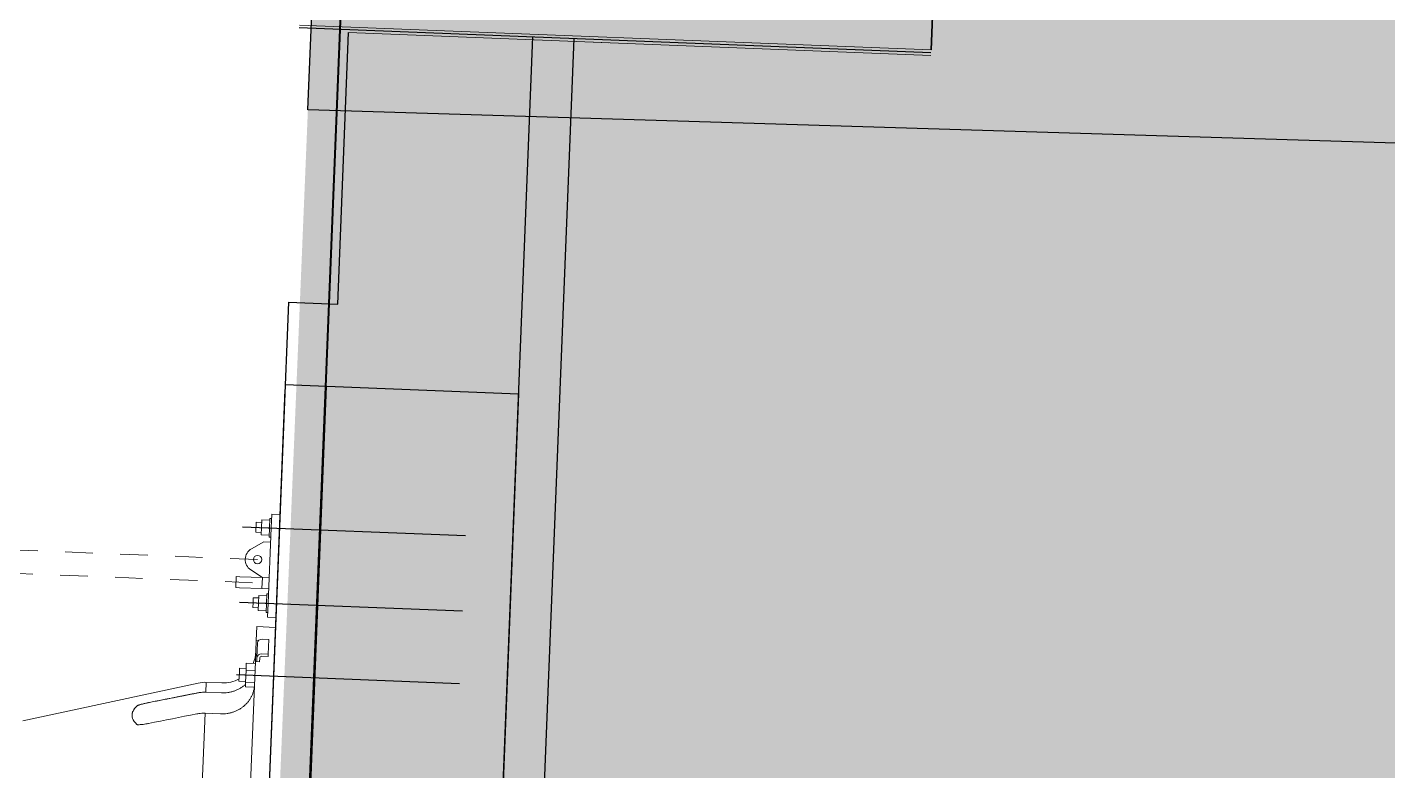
# Model space of a CAD drawing. Header units: millimetres. Extents: x 0 to 581027, y 0 to 6627194.
# Drawn here: x 580584.896 to 580589.846, y 6626361.902 to 6626364.609 of the extents above; entities that cross this region are included whole.
import ezdxf

# ---------------------------------------------------------------- set-up
doc = ezdxf.new("R2010")
doc.units = ezdxf.units.MM
doc.linetypes.add('CONTINOUS', pattern=[0])
doc.linetypes.add('HIDDEN', pattern=[0.375, 0.25, -0.125])
doc.layers.add('Kordon', color=7, linetype='Continuous')
doc.layers.add('Этап 2.1 нижняя бровка', color=7, linetype='Continuous')
for name, color, linetype, lineweight in [('ГР_Верх_строение', 250, 'CONTINOUS', 30), ('ГР_ВС причала 1', 1, 'Continuous', 13), ('ГР_Отбойные SPC 1400 G1.8', 252, 'Continuous', 15), ('ГР_ШТС причала 1', 161, 'Continuous', 20)]:
    doc.layers.add(name, color=color, linetype=linetype, lineweight=lineweight)

# ---------------------------------------------------------------- blocks, each defined once
blk = doc.blocks.new('ГР_Отбойные SPC 1400 G1.8_план_100')
at = {"layer": 'Defpoints', "ltscale": 50}
for p, q in [((-14.815, -1.346), (-14.815, 6.775)), ((-12.065, -1.346), (-12.065, 6.775)), ((-9.424, -1.346), (-9.424, 6.775)), ((-19.85, 0), (19.85, 0))]:
    blk.add_line(p, q, dxfattribs=at)
at = {"layer": 'ГР_Отбойные SPC 1400 G1.8'}
for p, q in [((-15.315, -0.3), (-15.315, 0)), ((-15.315, -0.3), (-14.815, -0.3)), ((-15.155, -0.36), (-15.155, -0.3)), ((-14.475, -0.36), (-15.155, -0.36)), ((-15.09, -0.65), (-15.09, -0.36)), ((-14.815, -0.3), (-12.065, -0.3)), ((-14.815, -0.65), (-14.815, -0.36)), ((-14.54, -0.65), (-14.54, -0.36)), ((-14.475, -0.36), (-14.475, -0.3)), ((-14.29, -0.55), (-14.29, -0.3)), ((-12.99, -0.3), (-12.99, -0.55)), ((-12.59, -0.3), (-12.59, -0.55)), ((-12.405, -0.3), (-12.405, -0.36)), ((-12.405, -0.36), (-11.725, -0.36)), ((-12.34, -0.65), (-12.34, -0.36)), ((-12.065, -0.3), (-11.565, -0.3)), ((-12.065, -0.65), (-12.065, -0.36)), ((-11.79, -0.65), (-11.79, -0.36)), ((-11.725, -0.3), (-11.725, -0.36)), ((-11.565, -0.3), (-11.565, 0)), ((-11.2, -0.68), (-11.2, 0)), ((-10.754, -0.23), (-10.754, -0.47)), ((-10.218, -0.23), (-10.754, -0.23)), ((-10.218, -0.47), (-10.218, -0.23)), ((-10.126, -0.23), (-10.218, -0.23)), ((-10.126, -0.23), (-10.126, -0.47)), ((-14.815, -0.65), (-15.09, -0.65)), ((-14.995, -0.85), (-14.995, -0.65)), ((-14.995, -0.85), (-14.635, -0.85)), ((-14.54, -0.65), (-14.815, -0.65)), ((-14.635, -0.85), (-14.635, -0.65)), ((-14.024, -0.985), (-14.29, -0.55)), ((-12.99, -0.55), (-13.256, -0.985)), ((-12.99, -0.55), (-12.99, -1.369)), ((-12.59, -0.55), (-12.99, -0.55)), ((-12.59, -0.55), (-12.59, -1.369)), ((-12.34, -0.65), (-12.065, -0.65)), ((-12.245, -0.85), (-12.245, -0.65)), ((-12.065, -0.85), (-12.245, -0.85)), ((-12.065, -0.65), (-11.79, -0.65)), ((-11.885, -0.85), (-12.065, -0.85)), ((-11.885, -0.85), (-11.885, -0.65)), ((-10.689, -0.68), (-11.2, -0.68)), ((-10.689, -0.68), (-10.689, -0.603)), ((-9.923, -0.68), (-10.689, -0.68)), ((-10.606, -0.63), (-10.07, -0.63)), ((-10.059, -0.53), (-10.07, -0.53)), ((-10.07, -0.63), (-9.923, -0.63)), ((-9.923, -0.53), (-10.059, -0.53)), ((-9.923, -0.53), (-9.923, -0.68)), ((-5.193, -0.68), (-9.923, -0.68)), ((-9.853, -1.01), (-9.853, -0.68)), ((-9.589, -1.01), (-9.589, -0.68)), ((-9.16, -1.01), (-9.16, -0.68)), ((-8.994, -1.01), (-8.994, -0.684)), ((-12.99, -1.5), (-12.99, -1.369)), ((-12.59, -1.5), (-12.59, -1.369)), ((-9.853, -1.01), (-9.589, -1.01)), ((-9.664, -1.25), (-9.664, -1.01)), ((-9.515, -1.25), (-9.664, -1.25)), ((-9.589, -1.01), (-9.16, -1.01)), ((-9.184, -1.25), (-9.515, -1.25)), ((-9.184, -1.25), (-9.184, -1.01)), ((-9.16, -1.01), (-8.994, -1.01)), ((-12.59, -1.5), (-12.99, -1.5)), ((-9.1, -2.439), (-9.1, -1.87)), ((-8.739, -2.439), (-8.739, -1.87)), ((-7.974, -1.87), (-7.974, -2.439)), ((-9.1, -2.439), (-8.739, -2.439)), ((-8.739, -2.439), (-8.739, -2.439)), ((-7.974, -2.439), (-4.385, -2.439)), ((-7.432, -9.055), (-9.062, -2.736))]:
    blk.add_line(p, q, dxfattribs=at)
at = {"layer": 'ГР_Отбойные SPC 1400 G1.8', "linetype": 'HIDDEN', "ltscale": 3}
for p, q in [((-13.64, -0.75), (-13.64, -15.95)), ((-12.79, -0.9), (-12.79, -15.8))]:
    blk.add_line(p, q, dxfattribs=at)
at = {"layer": 'ГР_Отбойные SPC 1400 G1.8', "extrusion": (0, 0, -1)}
blk.add_circle((13.64, -0.75), 0.15, dxfattribs=at)
for centre, radius, start, end in [((13.64, -0.75), 0.45, 211.4681, 328.5319), ((10.29, -1.87), 1.19, 90, 111.5509), ((10.29, -1.87), 1.19, 148.6001, 180), ((7.91, -2.439), 1.19, 345.5297, 0)]:
    blk.add_arc(centre, radius, start, end, dxfattribs=at)
for centre, major_axis in [((-10.606, -0.47), (0, -0.16)), ((-10.07, -0.47), (0, -0.16)), ((-10.07, -0.47), (0, -0.06))]:
    blk.add_ellipse(centre, major_axis=major_axis, ratio=0.92388, start_param=0, end_param=1.570796, dxfattribs=at)
at = {"layer": 'ГР_Отбойные SPC 1400 G1.8'}
for points, knots in [([(-9.079, -0.68), (-9.045, -0.68), (-9.009, -0.682), (-8.937, -0.689), (-8.9, -0.695), (-8.827, -0.711), (-8.79, -0.721), (-8.721, -0.744), (-8.687, -0.757), (-8.624, -0.785), (-8.592, -0.801), (-8.527, -0.838), (-8.495, -0.859), (-8.433, -0.903), (-8.404, -0.927), (-8.347, -0.977), (-8.321, -1.003), (-8.273, -1.055), (-8.249, -1.084), (-8.202, -1.144), (-8.18, -1.176), (-8.139, -1.243), (-8.12, -1.277), (-8.086, -1.347), (-8.071, -1.382), (-8.045, -1.449), (-8.032, -1.485), (-8.011, -1.56), (-8.002, -1.599), (-7.988, -1.677), (-7.982, -1.717), (-7.975, -1.795), (-7.974, -1.833), (-7.974, -1.87)], [17.661622, 17.661622, 17.661622, 17.661622, 18.770306, 18.770306, 19.87899, 19.87899, 20.987674, 20.987674, 22.096358, 22.096358, 23.202822, 23.202822, 24.309285, 24.309285, 25.415749, 25.415749, 26.522212, 26.522212, 27.62509, 27.62509, 28.727968, 28.727968, 29.830846, 29.830846, 30.933725, 30.933725, 32.033204, 32.033204, 33.132683, 33.132683, 34.232162, 34.232162, 35.331641, 35.331641, 35.331641, 35.331641]), ([(-8.739, -1.87), (-8.739, -1.833), (-8.741, -1.795), (-8.748, -1.717), (-8.753, -1.677), (-8.767, -1.599), (-8.777, -1.56), (-8.798, -1.485), (-8.81, -1.449), (-8.836, -1.382), (-8.851, -1.347), (-8.885, -1.277), (-8.904, -1.243), (-8.946, -1.176), (-8.968, -1.144), (-9.014, -1.084), (-9.038, -1.055), (-9.068, -1.023), (-9.074, -1.016), (-9.081, -1.01)], [35.331641, 35.331641, 35.331641, 35.331641, 36.43112, 36.43112, 37.5306, 37.5306, 38.630079, 38.630079, 39.729558, 39.729558, 40.832436, 40.832436, 41.935314, 41.935314, 43.038192, 43.038192, 44.14107, 44.14107, 44.416594, 44.416594, 44.416594, 44.416594]), ([(-8.704, -2.736), (-8.709, -2.715), (-8.714, -2.693), (-8.725, -2.631), (-8.731, -2.592), (-8.737, -2.514), (-8.739, -2.476), (-8.739, -2.439)], [-2.817934, -2.817934, -2.817934, -2.817934, -2.198259, -2.198259, -1.09913, -1.09913, 0, 0, 0, 0]), ([(-8.704, -2.736), (-8.722, -2.66), (-8.733, -2.581), (-8.737, -2.505), (-8.739, -2.483), (-8.739, -2.46), (-8.739, -2.439)], [-2.817934, -2.817934, -2.817934, -2.817934, -0.647025, -0.647025, -0.647025, 0, 0, 0, 0]), ([(-7.974, -2.439), (-7.974, -2.511), (-7.967, -2.59), (-7.953, -2.668), (-7.949, -2.691), (-7.944, -2.714), (-7.939, -2.736)], [0, 0, 0, 0, 2.170909, 2.170909, 2.170909, 2.817934, 2.817934, 2.817934, 2.817934]), ([(-8.156, -4.903), (-8.158, -4.901), (-8.16, -4.898), (-8.162, -4.894), (-8.167, -4.886), (-8.171, -4.874), (-8.176, -4.863), (-8.181, -4.85), (-8.185, -4.837), (-8.19, -4.824), (-8.203, -4.784), (-8.216, -4.742), (-8.228, -4.698), (-8.24, -4.659), (-8.251, -4.618), (-8.261, -4.579), (-8.265, -4.562), (-8.27, -4.544), (-8.274, -4.527), (-8.278, -4.512), (-8.281, -4.497), (-8.285, -4.481), (-8.286, -4.479), (-8.286, -4.477), (-8.287, -4.475)], [4.142666, 4.142666, 4.142666, 4.142666, 4.29908, 4.29908, 4.29908, 4.664221, 4.664221, 4.664221, 5.091831, 5.091831, 5.091831, 6.342808, 6.342808, 6.342808, 7.483636, 7.483636, 7.483636, 8.001683, 8.001683, 8.001683, 8.472171, 8.472171, 8.472171, 8.528912, 8.528912, 8.528912, 8.528912]), ([(-8.156, -4.903), (-8.156, -4.903), (-8.156, -4.903), (-8.158, -4.901), (-8.16, -4.899), (-8.164, -4.89), (-8.168, -4.882), (-8.175, -4.866), (-8.178, -4.857), (-8.186, -4.836), (-8.19, -4.824), (-8.199, -4.798), (-8.203, -4.784), (-8.215, -4.744), (-8.224, -4.716), (-8.248, -4.63), (-8.263, -4.573), (-8.276, -4.52)], [4.142666, 4.142666, 4.142666, 4.142666, 4.155521, 4.155521, 4.272496, 4.272496, 4.54637, 4.54637, 4.820243, 4.820243, 5.227349, 5.227349, 5.634456, 5.634456, 6.448668, 6.448668, 8.077093, 8.077093, 8.077093, 8.077093]), ([(-7.467, -4.903), (-7.612, -5.059), (-7.756, -5.116), (-7.899, -5.076), (-7.985, -5.053), (-8.07, -4.995), (-8.156, -4.903)], [28.742762, 28.742762, 28.742762, 28.742762, 43.13617, 43.13617, 43.13617, 51.668653, 51.668653, 51.668653, 51.668653]), ([(-7.521, -4.475), (-7.517, -4.493), (-7.513, -4.509), (-7.51, -4.526), (-7.495, -4.589), (-7.482, -4.659), (-7.472, -4.726), (-7.467, -4.759), (-7.463, -4.791), (-7.461, -4.822), (-7.46, -4.831), (-7.46, -4.84), (-7.46, -4.849), (-7.459, -4.86), (-7.46, -4.872), (-7.461, -4.882), (-7.461, -4.888), (-7.462, -4.892), (-7.464, -4.897), (-7.465, -4.899), (-7.466, -4.902), (-7.467, -4.903)], [-0.451819, -0.451819, -0.451819, -0.451819, 0.061517, 0.061517, 0.061517, 1.997972, 1.997972, 1.997972, 2.9662, 2.9662, 2.9662, 3.264726, 3.264726, 3.264726, 3.623476, 3.623476, 3.623476, 3.8138, 3.8138, 3.8138, 3.934427, 3.934427, 3.934427, 3.934427])]:
    blk.add_open_spline(points, degree=3, knots=knots, dxfattribs=at)
for points, weights in [([(-8.287, -4.475), (-8.49, -3.628), (-8.704, -2.736)], [1.00173484471, 1.00119392483, 1]), ([(-7.721, -5.076), (-7.938, -5.137), (-8.156, -4.903)], [1.0356917874, 1.03666132458, 1.03297606389])]:
    blk.add_rational_spline(points, weights, degree=2, dxfattribs=at)
for points in [[(-8.287, -4.475), (-8.422, -3.911), (-8.561, -3.332), (-8.704, -2.736)], [(-7.939, -2.736), (-7.796, -3.332), (-7.657, -3.911), (-7.521, -4.475)], [(-8.276, -4.52), (-8.279, -4.506), (-8.283, -4.491), (-8.287, -4.475)]]:
    blk.add_open_spline(points, degree=3, dxfattribs=at)

msp = doc.modelspace()

# ---------------------------------------------------------------- hatches: boundary and pattern name
at = {"lineweight": 9, "ltscale": 100, "true_color": 0xfff0c2}
h = msp.add_hatch(color=254, dxfattribs=at)
h.dxf.hatch_style = 2
h.paths.add_polyline_path([(580727.5884, 6626742.5584), (580717.1663, 6626733.127), (580710.8074, 6626723.1768), (580709.3597, 6626717.1837), (580707.2917, 6626709.5374), (580703.776, 6626704.7842), (580699.2263, 6626701.2711), (580690.1551, 6626697.3313), (580636.0796, 6626696.7677), (580599.1345, 6626698.4507), (580373.73, 6626846.9172), (580363.8291, 6626831.8854), (580598.3057, 6626677.4446), (580585.9168, 6626364.3078), (580584.9758, 6626341.6251), (580585.1556, 6626341.618), (580585.1161, 6626340.6188), (580584.9362, 6626340.6259), (580583.837, 6626312.8476), (580581.5594, 6626255.2927), (580581.7393, 6626255.2856), (580581.6997, 6626254.2863), (580581.5199, 6626254.2935), (580580.4206, 6626226.5152), (580580.6005, 6626226.5081), (580580.5609, 6626225.5089), (580580.3811, 6626225.516), (580579.2818, 6626197.7377), (580579.4618, 6626197.7306), (580579.4222, 6626196.7314), (580579.2423, 6626196.7385), (580578.143, 6626168.9602), (580578.3233, 6626168.9531), (580578.2837, 6626167.9539), (580578.1035, 6626167.961), (580577.0042, 6626140.1828), (580577.1841, 6626140.1757), (580577.1445, 6626139.1764), (580576.9647, 6626139.1836), (580572.4491, 6626025.0729), (580572.6289, 6626025.0657), (580572.5909, 6626024.0624), (580572.4094, 6626024.0693), (580570.6144, 6625978.7092), (580570.7942, 6625978.702), (580570.7547, 6625977.703), (580570.5748, 6625977.7101), (580569.4756, 6625949.9317), (580569.6554, 6625949.9246), (580569.6159, 6625948.9254), (580596.119, 6625947.9855), (580599.5133, 6626023.8017), (580601.7909, 6626081.3567), (580608.6236, 6626254.0215), (580612.7459, 6626363.4892), (580606.7229, 6626363.8148), (580606.699, 6626383.683), (580618.3258, 6626677.5557), (580635.7285, 6626676.763), (580690.3636, 6626677.3324), (580698.1224, 6626678.9868), (580709.4784, 6626683.9188), (580718.2013, 6626690.6545), (580725.6135, 6626700.6757), (580728.7369, 6626712.224), (580729.4623, 6626715.2272), (580732.5746, 6626720.0971), (580741.0082, 6626727.729), (580744.8523, 6626732.5972), (580727.8242, 6626742.8692)])

# ---------------------------------------------------------------- linework, layer by layer
at = {"layer": 'Kordon', "color": 18, "lineweight": 30, "true_color": 0x000000, "elevation": 0}
for points in [[(580615.9608, 6626363.3911), (580585.9168, 6626364.3078), (580598.3057, 6626677.4446), (580363.8291, 6626831.8854), (580373.73, 6626846.9172), (580599.1345, 6626698.4507), (580636.0796, 6626696.7677), (580690.1551, 6626697.3313), (580690.1551, 6626697.3313)], [(580587.1355, 6626370.9077), (580588.4344, 6626370.8563), (580588.1839, 6626364.5262), (580588.3468, 6626368.6409)]]:
    msp.add_lwpolyline(points, dxfattribs=at)
at = {"layer": 'ГР_Верх_строение', "ltscale": 10}
for p, q in [((580588.1834, 6626364.5162, 0), (580585.8852, 6626364.6071, 0)), ((580586.7342, 6626364.5735, 0), (580586.3546, 6626354.981, 0)), ((580586.8841, 6626364.5676, 0), (580586.5045, 6626354.9751, 0)), ((580585.8457, 6626363.6079, 0), (580584.9758, 6626341.6251)), ((580585.9837, 6626363.3022, 0), (580585.8255, 6626359.3053, 0))]:
    msp.add_line(p, q, dxfattribs=at)
at = {"layer": 'ГР_Верх_строение', "ltscale": 10, "elevation": 0}
msp.add_lwpolyline([(580585.8457, 6626363.6079), (580586.0259, 6626363.6008), (580586.065, 6626364.59)], dxfattribs=at)
at = {"layer": 'ГР_Верх_строение', "ltscale": 10, "elevation": 0, "flags": 128}
msp.add_lwpolyline([(580585.8338, 6626363.3081), (580586.6832, 6626363.2745), (580586.525, 6626359.2777), (580585.6757, 6626359.3113)], dxfattribs=at)
at = {"layer": 'ГР_ВС причала 1', "ltscale": 10}
for p, q in [((580585.8857, 6626364.6171, 0), (580588.1839, 6626364.5262, 0)), ((580586.065, 6626364.59, 0), (580588.1831, 6626364.5062, 0))]:
    msp.add_line(p, q, dxfattribs=at)
at = {"layer": 'ГР_ШТС причала 1', "color": 253, "ltscale": 0.5}
msp.add_line((580587.0121, 6626364.5522, 0), (580586.9562, 6626364.5544, 0), dxfattribs=at)
at = {"layer": 'Этап 2.1 нижняя бровка', "color": 1, "lineweight": 40, "ltscale": 4}
msp.add_lwpolyline([(580576.58, 6626127.97), (580586.7481, 6626382.4686), (580171.04, 6626407.8359), (580162.11, 6626393.51), (580162.78, 6626379.82), (580158.76, 6626297.9), (580146.33, 6626216.14), (580132.555, 6626127.9028), (580128.61, 6626121.14), (580127.52, 6626109.21), (580127.54, 6626105.31), (580534.63, 6626089.21)], close=True, dxfattribs=at)

# ---------------------------------------------------------------- block references
at = {"layer": 'ГР_Отбойные SPC 1400 G1.8', "xscale": 0.1, "yscale": 0.1, "zscale": 0.1, "rotation": 267.7336564096768}
msp.add_blockref('ГР_Отбойные SPC 1400 G1.8_план_100', (580585.7547, 6626361.305, -0.0022), dxfattribs=at)

doc.saveas('drawing.dxf')
